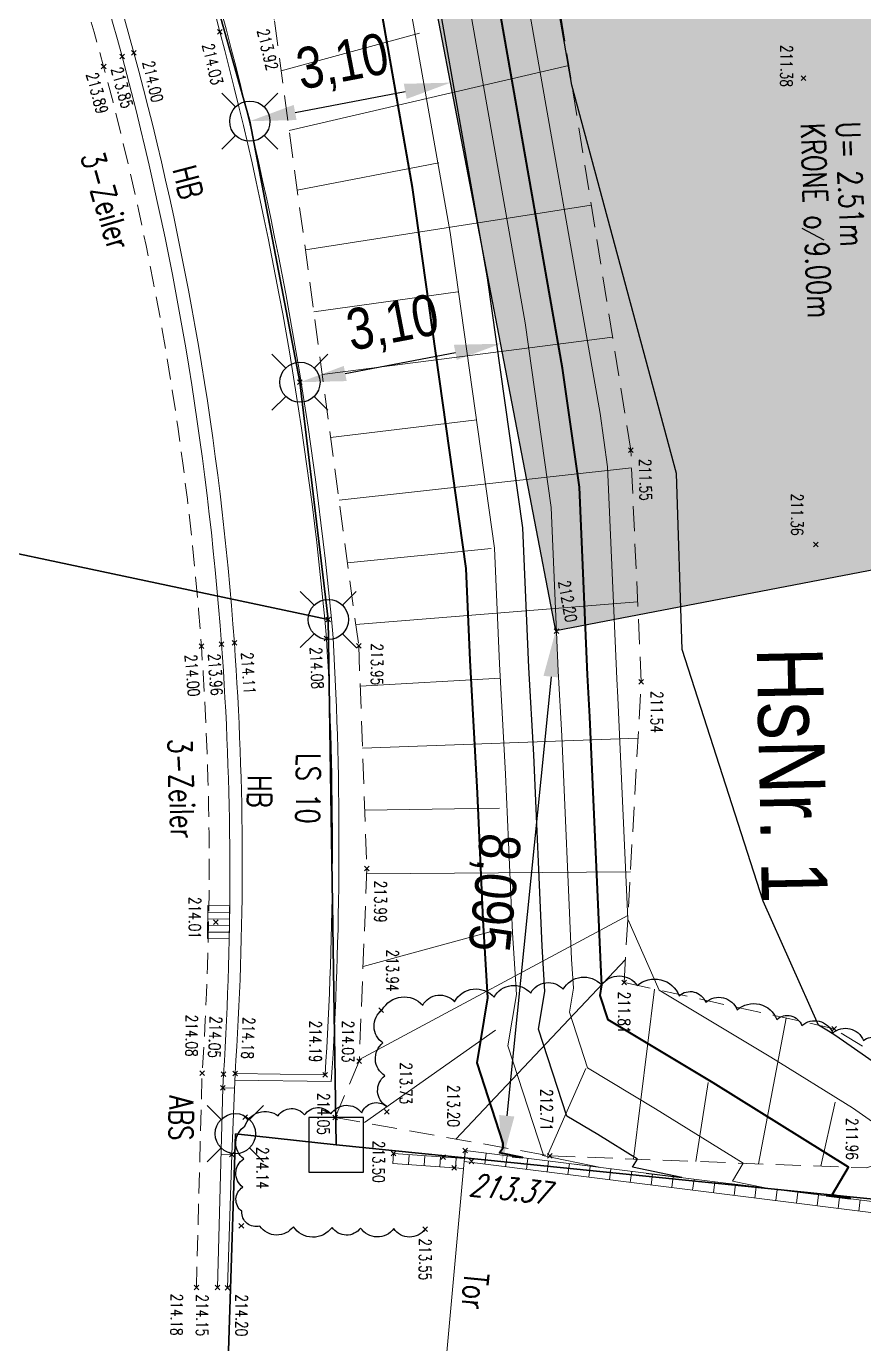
# Model space of a CAD drawing. Header units: metres. Extents: x 582129 to 582251, y 5501635 to 5501949.
# Drawn here: x 582175.98 to 582188.68, y 5501872.01 to 5501892 of the extents above; entities that cross this region are included whole.
import ezdxf
from ezdxf.enums import TextEntityAlignment as Align

# ---------------------------------------------------------------- set-up
doc = ezdxf.new("R2010")
doc.units = ezdxf.units.M
doc.header["$PDSIZE"] = 2.5
doc.linetypes.add('1', pattern=[0])
doc.linetypes.add('VERDECKTX2', pattern=[19.05, 12.7, -6.35])
doc.layers.get('0').update_dxf_attribs({"linetype": 'BYLAYER'})
doc.layers.get('Defpoints').update_dxf_attribs({"linetype": 'CONTINUOUS'})
for name, color, linetype, lineweight in [('1_Höhe OK Mauer', 10, 'CONTINUOUS', 13), ('1_Punkte', 7, '1', 13), ('1_Punkthöhe', 7, 'CONTINUOUS', 13), ('2_Baum+Hecken+Wald', 83, 'CONTINUOUS', 25), ('2_Bord', 1, 'CONTINUOUS', 15), ('2_Böschung', 3, 'VERDECKTX2', 15), ('2_Fahrbahnrand', 1, 'VERDECKTX2', 18), ('2_Leistenstein_Rabatte', 1, 'CONTINUOUS', 9), ('2_Mauer', 1, 'CONTINUOUS', 18), ('2_Schraffur', 11, 'CONTINUOUS', 9), ('2_Symbole', 4, 'CONTINUOUS', 9), ('2_Texte', 1, 'CONTINUOUS', 15), ('2_Zaun', 3, 'ZAUN', 15), ('3_Geplante Hauslage', 200, 'CONTINUOUS', 15), ('4_HL_0.25', 55, 'CONTINUOUS', 9), ('4_HL_0.50', 55, 'CONTINUOUS', 25), ('4_HL_1.00', 55, 'CONTINUOUS', 40), ('DFK_Grenze', 252, 'CONTINUOUS', 30)]:
    doc.layers.add(name, color=color, linetype=linetype, lineweight=lineweight)
doc.styles.add('0', font='arial.ttf')
doc.styles.add('arial n', font='ARIALN.TTF')
doc.styles.add('flurstuecksnummer', font='ARIALN.TTF')
doc.styles.add('simplex', font='simplex.shx', dxfattribs={"width": 0.75})
doc.styles.get("Standard").update_dxf_attribs({"font": 'simplex.shx', "width": 0.75})
doc.linetypes.add('ZAUN', pattern='A,12.7,-5.08,["V",STANDARD,S=5,R=2.54,X=-2.54,Y=0],-6.35', length=24.13)
doc.dimstyles.get("Standard").update_dxf_attribs({"dimtxt": 1, "dimasz": 1, "dimexe": 1, "dimexo": 1, "dimgap": 1, "dimtad": 1, "dimtxsty": 'STANDARD', "dimcen": 2.5, "dimadec": 0, "dimazin": 0, "dimtfac": 1, "dimtmove": 0, "dimatfit": 3, "dimfxl": 1, "dimarcsym": 0})

# ---------------------------------------------------------------- blocks, each defined once
blk = doc.blocks.new('99')
at = {"color": 0}
blk.add_point((0, 0), dxfattribs=at)
at = {"color": 0, "style": '0', "flags": 1}
for tag, p in [('Punktname', (1, 0)), ('Objektart-Code', (1, -0.416)), ('Höhe', (1, -0.208))]:
    blk.add_attdef(tag, p, '', height=0.16, dxfattribs=at)
blk = doc.blocks.new('Punktmarkierung mit Kreuz')
at = {"color": 0, "linetype": '1', "ltscale": 0.1, "flags": 128}
for points in [[(-0.355, 0.355), (0.355, -0.355)], [(0.355, 0.355), (-0.355, -0.355)]]:
    blk.add_lwpolyline(points, dxfattribs=at)
at = {"color": 0}
blk.add_blockref('99', (0, 0), dxfattribs=at)
at = {"color": 0, "style": '0', "flags": 1}
for tag, p in [('Punktname', (1, 0)), ('Objektart-Code', (1, -0.416)), ('Höhe', (1, -0.208))]:
    blk.add_attdef(tag, p, '', height=0.16, dxfattribs=at)
blk = doc.blocks.new('E-LR33')
for p, q in [((0.25, 0.33), (-0.25, 0.33)), ((-0.25, 0.33), (-0.25, 0)), ((-0.15, 0.33), (-0.15, 0)), ((-0.05, 0.33), (-0.05, 0)), ((0.05, 0.33), (0.05, 0)), ((0.15, 0.33), (0.15, 0)), ((0.25, 0.33), (0.25, 0)), ((0.25, 0), (-0.25, 0))]:
    blk.add_line(p, q)
blk = doc.blocks.new('ABM_1400')
for p, q in [((-0.431, 0.431), (-0.85, 0.85)), ((0.85, 0.85), (0.431, 0.431)), ((-0.431, -0.431), (-0.85, -0.85)), ((0.85, -0.85), (0.431, -0.431))]:
    blk.add_line(p, q)
blk.add_circle((0, 0), 0.61)
blk = doc.blocks.new('ABM_1110')
blk.add_lwpolyline([(-0.83, -0.83), (0.83, -0.83), (0.83, 0.83), (-0.83, 0.83), (-0.83, -0.83)])
blk = doc.blocks.new('*D20')
at = {"layer": '3_Geplante Hauslage', "color": 0, "linetype": 'Continuous', "lineweight": -2, "transparency": 16777216}
blk.add_line((582180.057, 5501890.692), (582181.727, 5501891.012), dxfattribs=at)
at = {"layer": '3_Geplante Hauslage', "color": 0, "linetype": 'Continuous', "transparency": 16777216}
for points in [[(582181.705, 5501891.127), (582181.749, 5501890.898), (582182.414, 5501891.144)], [(582180.035, 5501890.807), (582180.079, 5501890.577), (582179.37, 5501890.56)]]:
    blk.add_solid(points, dxfattribs=at)
at = {"layer": 'Defpoints', "color": 0, "linetype": 'Continuous', "transparency": 16777216}
for p in [(582182.414, 5501891.144), (582182.414, 5501891.144), (582179.37, 5501890.56)]:
    blk.add_point(p, dxfattribs=at)
at = {"layer": '3_Geplante Hauslage', "color": 0, "linetype": 'Continuous', "lineweight": 9, "transparency": 16777216, "insert": (582180.784, 5501891.417), "char_height": 0.625, "attachment_point": 5, "rotation": 10.8641, "style": 'arial n'}
blk.add_mtext('3,10', dxfattribs=at)
blk = doc.blocks.new('*D18')
at = {"layer": '3_Geplante Hauslage', "color": 0, "linetype": 'Continuous', "lineweight": -2, "transparency": 16777216}
blk.add_line((582180.817, 5501886.732), (582182.487, 5501887.052), dxfattribs=at)
at = {"layer": '3_Geplante Hauslage', "color": 0, "linetype": 'Continuous', "transparency": 16777216}
for points in [[(582182.465, 5501887.167), (582182.509, 5501886.938), (582183.174, 5501887.184)], [(582180.795, 5501886.847), (582180.839, 5501886.617), (582180.13, 5501886.6)]]:
    blk.add_solid(points, dxfattribs=at)
at = {"layer": 'Defpoints', "color": 0, "linetype": 'Continuous', "transparency": 16777216}
for p in [(582183.174, 5501887.184), (582183.174, 5501887.184), (582180.13, 5501886.6)]:
    blk.add_point(p, dxfattribs=at)
at = {"layer": '3_Geplante Hauslage', "color": 0, "linetype": 'Continuous', "lineweight": 9, "transparency": 16777216, "insert": (582181.544, 5501887.457), "char_height": 0.625, "attachment_point": 5, "rotation": 10.8641, "style": 'arial n'}
blk.add_mtext('3,10', dxfattribs=at)
blk = doc.blocks.new('*D19')
at = {"layer": '3_Geplante Hauslage', "color": 0, "linetype": 'Continuous', "lineweight": -2, "transparency": 16777216}
blk.add_line((582183.94, 5501882.133), (582183.266, 5501875.472), dxfattribs=at)
at = {"layer": '3_Geplante Hauslage', "color": 0, "linetype": 'Continuous', "transparency": 16777216}
for points in [[(582183.824, 5501882.145), (582184.056, 5501882.121), (582184.01, 5501882.83)], [(582183.15, 5501875.484), (582183.382, 5501875.46), (582183.196, 5501874.776)]]:
    blk.add_solid(points, dxfattribs=at)
at = {"layer": 'Defpoints', "color": 0, "linetype": 'Continuous', "transparency": 16777216}
for p in [(582184.01, 5501882.83), (582183.196, 5501874.776), (582183.196, 5501874.776)]:
    blk.add_point(p, dxfattribs=at)
at = {"layer": '3_Geplante Hauslage', "color": 0, "linetype": 'Continuous', "lineweight": 9, "transparency": 16777216, "insert": (582183.03, 5501878.861), "char_height": 0.625, "attachment_point": 5, "rotation": 264.227, "style": 'arial n'}
blk.add_mtext('8,095', dxfattribs=at)

msp = doc.modelspace()

# ---------------------------------------------------------------- hatches: boundary and pattern name
at = {"layer": '2_Schraffur'}
h = msp.add_hatch(dxfattribs=at)
h.set_pattern_fill('ANSI31', color=256, scale=0.075, angle=45)
h.set_pattern_definition([(85.91, (582181.53638, 5501874.74956), (-0.23752, 0.01699), [])])
h.paths.add_polyline_path([(582182.6237, 5501874.821), (582181.547, 5501874.898), (582181.5364, 5501874.7496), (582182.6102, 5501874.6728)])
h = msp.add_hatch(dxfattribs=at)
h.set_pattern_fill('ANSI31', color=256, scale=0.1, angle=45)
h.set_pattern_definition([(82.8657, (582182.6196, 5501874.7756), (-0.315042, 0.039432), [])])
edge = h.paths.add_edge_path()
edge.add_line((582182.6196, 5501874.7756), (582190.2383, 5501873.822))
edge.add_line((582190.2383, 5501873.822), (582195.4512, 5501873.3227))
edge.add_line((582195.4512, 5501873.3227), (582200.4157, 5501872.8727))
edge.add_line((582204.315, 5501872.696), (582200.431, 5501873.042))
edge.add_line((582200.431, 5501873.042), (582195.467, 5501873.492))
edge.add_line((582195.467, 5501873.492), (582190.257, 5501873.991))
edge.add_line((582190.257, 5501873.991), (582182.635, 5501874.945))
edge.add_line((582182.635, 5501874.945), (582182.6196, 5501874.7756))
edge.add_line((582200.4157, 5501872.8727), (582200.431, 5501873.042))
edge.add_line((582200.4044, 5501872.7432), (582204.2884, 5501872.3972))
edge.add_line((582200.4157, 5501872.8727), (582200.4044, 5501872.7432))
at = {"layer": '3_Geplante Hauslage', "lineweight": 30, "true_color": 0xf6dbff}
h = msp.add_hatch(color=7, dxfattribs=at)
h.dxf.hatch_style = 2
h.paths.add_polyline_path([(582182.0312, 5501893.1414), (582188.4147, 5501894.3665), (582190.3937, 5501884.0547), (582184.0102, 5501882.8296)])

# ---------------------------------------------------------------- linework, layer by layer
at = {"layer": '2_Baum+Hecken+Wald'}
msp.add_line((582187.7432, 5501888.9385, 210.259), (582188.0755, 5501888.7623, 210.259), dxfattribs=at)
msp.add_lwpolyline([(582182.029, 5501873.75, -0.5205671), (582181.5543, 5501873.7592, -0.5205671), (582181.0493, 5501873.769, -0.5205671), (582180.6172, 5501873.7773, -0.5205671), (582180.0298, 5501873.7887, -0.5205671), (582179.5223, 5501873.7986, -0.5205671), (582179.2489, 5501874.0222, -0.5205671), (582179.2623, 5501874.3893, -0.5205671), (582179.2779, 5501874.8182, -0.5205671), (582179.2959, 5501875.313, -0.5205671), (582179.7996, 5501875.4701, -0.5205671), (582180.2001, 5501875.4847, -0.5205671), (582180.5979, 5501875.4991, -0.5205671), (582181.0682, 5501875.5162, -0.5205671), (582181.4423, 5501875.6153, -0.5205671), (582181.4168, 5501876.0799, -0.5205671), (582181.3895, 5501876.5767, -0.5205671), (582181.3788, 5501877.0779, -0.5205671), (582181.9923, 5501877.1477, -0.5205671), (582182.4743, 5501877.2025, -0.5205671), (582183.0748, 5501877.2708, -0.5205671), (582183.6293, 5501877.3338, -0.5205671), (582184.1222, 5501877.3898, -0.5205671), (582184.7022, 5501877.4558, -0.5205671), (582185.2451, 5501877.4469, -0.5205671), (582185.8803, 5501877.2926, -0.5205671), (582186.2856, 5501877.1942, -0.5205671), (582186.761, 5501877.0788, -0.5205671), (582187.3627, 5501876.9327, -0.5205671), (582187.7435, 5501876.8402, -0.5205671), (582188.2102, 5501876.7269, -0.5205671), (582188.6749, 5501876.614, -0.5205671), (582189.0539, 5501876.4988, -0.5205671)], format="xyb", dxfattribs=at)
at = {"layer": '2_Bord', "ltscale": 0.025}
for p, q in [((582178.959, 5501875.895, 214.05), (582179.1373, 5501875.888)), ((582179.098, 5501874.883, 214.098), (582178.9321, 5501874.8874))]:
    msp.add_line(p, q, dxfattribs=at)
for points in [[(582179.031, 5501872.859), (582179.098, 5501874.883), (582179.146, 5501876.112, 0.0349452), (582179.135, 5501882.646, 0.0486055), (582177.611, 5501891.595, 0.0383721), (582174.728, 5501899.647, 0.0341224), (582171.156, 5501906.364)], [(582178.878, 5501872.866), (582178.959, 5501875.895), (582178.971, 5501876.101, 0.0341199), (582178.94, 5501882.627, 0.0473278), (582177.432, 5501891.543, 0.0392469), (582174.547, 5501899.609, 0.0344713), (582170.999, 5501906.247)]]:
    msp.add_lwpolyline(points, format="xyb", dxfattribs=at)
at = {"layer": '2_Böschung', "ltscale": 0.03}
for points in [[(582176.975, 5501900.617), (582179.744, 5501892.081), (582181.021, 5501882.601), (582181.145, 5501879.224), (582181.03, 5501876.302), (582180.664, 5501875.447), (582183.921, 5501874.863), (582188.721, 5501874.68), (582190.608, 5501875.325)], [(582190.608, 5501875.325), (582188.234, 5501876.792), (582185.047, 5501877.495), (582185.306, 5501882.055), (582185.147, 5501885.568), (582183.984, 5501892.793), (582182.982, 5501895.902), (582183.741, 5501898.86)]]:
    msp.add_lwpolyline(points, dxfattribs=at)
at = {"layer": '2_Fahrbahnrand', "ltscale": 0.025, "flags": 128}
msp.add_lwpolyline([(582178.56, 5501872.865), (582178.646, 5501876.116, 0.0347725), (582178.635, 5501882.596, 0.047907), (582177.153, 5501891.39, 0.0392775), (582174.26, 5501899.48, 0.0342156), (582170.734, 5501906.085)], format="xyb", dxfattribs=at)
at = {"layer": '2_Leistenstein_Rabatte'}
for points in [[(582176.975, 5501900.617), (582176.085, 5501900.033, -0.0387541), (582178.917, 5501891.914, -0.0421153), (582180.534, 5501882.713, -0.0298269), (582180.512, 5501876.091), (582179.146, 5501876.112)], [(582177.0299, 5501900.5334), (582176.2105, 5501899.9957, -0.0383739), (582179.0137, 5501891.9395, -0.0421229), (582180.6337, 5501882.7203, -0.0302632), (582180.6057, 5501875.9895), (582179.1445, 5501876.012)]]:
    msp.add_lwpolyline(points, format="xyb", dxfattribs=at)
at = {"layer": '2_Mauer'}
msp.add_line((582182.635, 5501874.945), (582182.6196, 5501874.7756), dxfattribs=at)
at = {"layer": '2_Mauer', "ltscale": 0.1, "flags": 128}
for points in [[(582181.547, 5501874.898), (582181.5364, 5501874.7496), (582182.6102, 5501874.6728)], [(582181.547, 5501874.898), (582182.6237, 5501874.821)]]:
    msp.add_lwpolyline(points, dxfattribs=at)
at = {"layer": '2_Mauer'}
for points in [[(582182.6196, 5501874.7756), (582190.2383, 5501873.822), (582195.4512, 5501873.3227), (582200.4157, 5501872.8727)], [(582204.315, 5501872.696), (582200.431, 5501873.042), (582195.467, 5501873.492), (582190.257, 5501873.991), (582182.635, 5501874.945)]]:
    msp.add_lwpolyline(points, dxfattribs=at)
at = {"layer": '2_Schraffur'}
for points in [[(582179.8457, 5501891.3261), (582181.9412, 5501891.896)], [(582184.2074, 5501891.4054), (582179.9677, 5501890.4202)], [(582180.0897, 5501889.5144), (582182.2339, 5501889.9296)], [(582184.5488, 5501889.2842), (582180.2118, 5501888.6085)], [(582180.3383, 5501887.669), (582182.5249, 5501887.9714)], [(582184.8709, 5501887.2833), (582180.4667, 5501886.7163)], [(582180.595, 5501885.7635), (582182.8127, 5501886.0282)], [(582185.1592, 5501885.2992), (582180.7233, 5501884.8108)], [(582180.8517, 5501883.858), (582183.0281, 5501884.0775)], [(582185.2511, 5501883.2677), (582180.9776, 5501882.9231)], [(582181.0436, 5501881.9867), (582183.1707, 5501882.1099)], [(582185.2574, 5501881.1991), (582181.078, 5501881.0475)], [(582181.1125, 5501880.1083), (582183.1556, 5501880.1367)], [(582185.1423, 5501879.1723), (582181.1418, 5501879.1418)], [(582185.1045, 5501878.5079), (582181.031, 5501876.3272)], [(582181.0864, 5501877.7345), (582183.1049, 5501878.2873)], [(582185.0668, 5501877.8435), (582182.4963, 5501875.1185)], [(582185.5056, 5501877.3938), (582185.1873, 5501874.8147)], [(582181.11, 5501875.367), (582183.0978, 5501876.7713)], [(582187.5039, 5501876.9531), (582187.0821, 5501874.7425)], [(582183.8825, 5501874.8699), (582184.4652, 5501876.1906)], [(582186.1347, 5501874.7786), (582186.3197, 5501875.976)], [(582188.0295, 5501874.7064), (582188.2489, 5501875.6768)]]:
    msp.add_lwpolyline(points, dxfattribs=at)
at = {"layer": '2_Symbole', "flags": 128}
msp.add_lwpolyline([(582182.6196, 5501874.7756), (582182.286, 5501871.108)], dxfattribs=at)
at = {"layer": '2_Zaun', "ltscale": 0.05, "flags": 128}
msp.add_lwpolyline([(582209.857, 5501881.888), (582205.085, 5501883.635), (582204.919, 5501881.909), (582204.77, 5501879.202), (582204.753, 5501877.371), (582204.315, 5501872.696), (582200.431, 5501873.042), (582195.467, 5501873.492), (582190.257, 5501873.991), (582182.635, 5501874.945)], dxfattribs=at)
at = {"layer": '3_Geplante Hauslage', "lineweight": 30}
for p, q in [((582184.0102, 5501882.8296), (582182.0312, 5501893.1414)), ((582190.3937, 5501884.0547), (582184.0102, 5501882.8296))]:
    msp.add_line(p, q, dxfattribs=at)
at = {"layer": '4_HL_0.25', "ltscale": 0.1, "flags": 128}
for points, elevation in [([(582186.6455, 5501874.443), (582187.1849, 5501874.3773), (582186.6892, 5501874.482), (582186.8497, 5501874.7513), (582185.5209, 5501875.5785), (582184.4915, 5501876.1965), (582184.2161, 5501877.0415), (582184.2779, 5501877.4075), (582184.2505, 5501877.8479), (582184.1013, 5501881.2354), (582184.0474, 5501882.2154), (582183.9387, 5501884.6991), (582183.5454, 5501887.4986), (582182.6537, 5501892.5696), (582181.931, 5501894.6618), (582181.6272, 5501896.1077), (582181.5344, 5501897.4624), (582180.789, 5501900.46), (582180.7829, 5501900.5143), (582180.7887, 5501900.515)], 212.25), ([(582189.6809, 5501874.0631), (582189.7771, 5501874.0528), (582189.7179, 5501874.0652), (582189.7967, 5501874.1975), (582189.4574, 5501874.9317), (582188.5113, 5501875.5895), (582187.2713, 5501876.3614), (582185.5782, 5501877.3778), (582185.1014, 5501878.4523), (582184.9533, 5501881.815), (582184.9375, 5501882.102), (582184.7969, 5501885.3162), (582184.6829, 5501886.1274), (582183.5243, 5501892.7158), (582182.5854, 5501895.434), (582182.4708, 5501895.9796), (582182.3345, 5501897.9691), (582181.8594, 5501899.8799), (582181.7921, 5501900.4769), (582181.8033, 5501900.4867)], 211.75), ([(582184.3034, 5501874.7362), (582184.6954, 5501874.6888), (582183.8086, 5501874.8702), (582183.8169, 5501874.8817), (582183.8173, 5501874.891), (582183.2825, 5501876.5319), (582183.4136, 5501877.3093), (582183.3555, 5501878.2445), (582183.2494, 5501880.6557), (582183.1573, 5501882.3288), (582183.0806, 5501884.082), (582182.408, 5501888.8697), (582181.783, 5501892.4234)], 212.75)]:
    msp.add_lwpolyline(points, dxfattribs=dict(at, elevation=elevation))
at = {"layer": '4_HL_0.50', "ltscale": 0.1, "flags": 128}
for points, elevation in [([(582191.4051, 5501873.881), (582191.5904, 5501873.8937), (582191.467, 5501874.0233), (582190.4965, 5501874.9011), (582190.3425, 5501875.2342), (582188.2592, 5501876.6827), (582188.1465, 5501876.7529), (582187.9926, 5501876.8453), (582187.1575, 5501878.7269), (582185.928, 5501882.544), (582185.841, 5501885.2138), (582184.2554, 5501891.1072), (582183.9596, 5501892.7889), (582182.9126, 5501895.8201), (582182.8926, 5501895.9156), (582182.7345, 5501898.2225), (582182.3945, 5501899.5898), (582182.2967, 5501900.4583), (582182.3006, 5501900.4728)], 211.5), ([(582185.3802, 5501874.6014), (582185.9221, 5501874.5353), (582185.1749, 5501874.6904), (582185.2476, 5501874.8124), (582184.6457, 5501875.1871), (582184.1794, 5501875.467), (582183.7493, 5501876.7867), (582183.8457, 5501877.3584), (582183.803, 5501878.0462), (582183.6753, 5501880.9456), (582183.6023, 5501882.2721), (582183.5096, 5501884.3906), (582182.9767, 5501888.1842), (582182.2183, 5501892.4965)], 212.5)]:
    msp.add_lwpolyline(points, dxfattribs=dict(at, elevation=elevation))
at = {"layer": '4_HL_1.00', "ltscale": 0.1, "flags": 128}
for points, elevation in [([(582183.3503, 5501874.8555), (582183.5065, 5501874.8374), (582183.1552, 5501874.9118), (582183.2115, 5501874.9902), (582183.2145, 5501875.0535), (582182.8157, 5501876.2771), (582182.9815, 5501877.2601), (582182.9081, 5501878.4428), (582182.8234, 5501880.3659), (582182.7122, 5501882.3855), (582182.6515, 5501883.7735), (582181.8392, 5501889.5553), (582181.3477, 5501892.3503), (582180.9494, 5501893.5034), (582180.3618, 5501896.2998), (582180.3343, 5501896.7023), (582180.091, 5501897.6584), (582180.0701, 5501897.7015), (582179.8961, 5501897.915), (582179.827, 5501897.8819), (582178.7017, 5501900.5681)], 213), ([(582188.1107, 5501874.2596), (582188.4771, 5501874.2155), (582188.2036, 5501874.2736), (582188.4518, 5501874.6903), (582186.3961, 5501875.97), (582184.8036, 5501876.926), (582184.6829, 5501877.2963), (582184.71, 5501877.4567), (582184.698, 5501877.6497), (582184.5273, 5501881.5252), (582184.4924, 5501882.1587), (582184.3678, 5501885.0077), (582184.1142, 5501886.813), (582183.089, 5501892.6427), (582182.2582, 5501895.0479), (582182.049, 5501896.0437), (582181.9344, 5501897.7158), (582181.3242, 5501900.1699), (582181.2875, 5501900.4956), (582181.3034, 5501900.5006)], 212)]:
    msp.add_lwpolyline(points, dxfattribs=dict(at, elevation=elevation))
at = {"layer": 'DFK_Grenze'}
for points in [[(582158.69, 5501910.94), (582159.97, 5501902.51), (582159.86, 5501900.33), (582166.48, 5501899.85), (582168.72, 5501895.29), (582170.37, 5501890.65), (582171.59, 5501884.9), (582180.56, 5501883), (582180.13, 5501886.6), (582179.37, 5501890.56), (582178.29, 5501894.41), (582177.31, 5501897.23), (582176.19, 5501899.98), (582174.86, 5501902.65), (582171.84, 5501907.94)], [(582176.19, 5501899.98), (582177.31, 5501897.23), (582178.29, 5501894.41), (582179.37, 5501890.56), (582180.13, 5501886.6), (582180.56, 5501883), (582180.68, 5501875.03), (582204.32, 5501872.64), (582205.29, 5501885.91), (582194.13, 5501896.44), (582189.62, 5501898.79), (582183.75, 5501899.94), (582176.19, 5501899.98)], [(582178.35, 5501839.85), (582178.19, 5501845.41), (582179.15, 5501875.2), (582180.68, 5501875.03), (582180.56, 5501883), (582171.59, 5501884.9), (582171.92, 5501878.53), (582171.45, 5501878.57), (582171.4, 5501877.45), (582172.48, 5501877.37), (582171.77, 5501859.2), (582171.48, 5501852.05), (582171.22, 5501845.24), (582171.27, 5501839.43)], [(582178.19, 5501845.41), (582202.05, 5501845.91), (582203.28, 5501861.39), (582204.32, 5501872.64), (582180.68, 5501875.03), (582179.15, 5501875.2), (582178.19, 5501845.41)]]:
    msp.add_lwpolyline(points, dxfattribs=at)

# ---------------------------------------------------------------- block references
at = {"layer": '1_Höhe OK Mauer', "xscale": 0.1, "yscale": 0.1, "zscale": 0.1, "rotation": 270.0000900492119}
msp.add_blockref('Punktmarkierung mit Kreuz', (582182.7332, 5501874.7804, 213.366), dxfattribs=at)
at = {"layer": '1_Punkte', "xscale": 0.1, "yscale": 0.1, "zscale": 0.1, "rotation": 270.0000900492119}
for p in [(582178.917, 5501891.914, 214.028), (582177.432, 5501891.543, 213.852), (582177.611, 5501891.595, 214.003), (582177.153, 5501891.39, 213.888), (582187.765, 5501891.214, 211.383), (582180.13, 5501886.6), (582185.147, 5501885.568, 211.546), (582187.953, 5501884.136, 211.36), (582180.56, 5501883), (582184.023, 5501882.823, 212.198), (582178.635, 5501882.596, 213.996), (582178.94, 5501882.627, 213.963), (582179.135, 5501882.646, 214.106), (582180.534, 5501882.713, 214.078), (582181.021, 5501882.601, 213.95), (582185.306, 5501882.055, 211.543), (582181.145, 5501879.224, 213.985), (582178.856, 5501878.411, 214.013), (582185.047, 5501877.495, 211.805), (582181.362, 5501877.076, 213.937), (582188.234, 5501876.792, 211.475), (582181.03, 5501876.302, 214.025), (582178.646, 5501876.116, 214.077), (582178.971, 5501876.101, 214.049), (582179.146, 5501876.112, 214.179), (582180.512, 5501876.091, 214.194), (582178.959, 5501875.895, 214.05), (582179.301, 5501875.452, 214.141), (582180.664, 5501875.447, 214.052), (582181.447, 5501875.53, 213.733), (582182.635, 5501874.945, 213.199), (582179.098, 5501874.883, 214.098), (582181.547, 5501874.898, 213.5), (582182.302, 5501874.844, 213.381), (582183.921, 5501874.863, 212.707), (582182.467, 5501874.683, 213.441), (582179.241, 5501873.804, 214.133), (582182.029, 5501873.75, 213.551), (582178.56, 5501872.865, 214.179), (582178.878, 5501872.866, 214.152), (582179.031, 5501872.859, 214.196)]:
    msp.add_blockref('Punktmarkierung mit Kreuz', p, dxfattribs=at)
at = {"layer": '2_Symbole', "rotation": 269.3460312204565}
msp.add_blockref('E-LR33', (582178.7313, 5501878.4092), dxfattribs=at)
at = {"layer": 'DFK_Grenze', "xscale": 0.5, "yscale": 0.5, "zscale": 0.5}
for name, p in [('ABM_1400', (582179.37, 5501890.56)), ('ABM_1400', (582180.13, 5501886.6)), ('ABM_1400', (582180.56, 5501883)), ('ABM_1400', (582179.15, 5501875.2)), ('ABM_1110', (582180.68, 5501875.03))]:
    msp.add_blockref(name, p, dxfattribs=at)

# ---------------------------------------------------------------- texts
at = {"layer": '1_Höhe OK Mauer', "style": 'simplex', "oblique": 20, "width": 0.75}
msp.add_text('213.37', height=0.34, rotation=353.53434, dxfattribs=at).set_placement((582182.6832, 5501874.2632))
at = {"layer": '1_Punkthöhe', "style": 'simplex', "width": 0.75}
for s, rotation, p in [('213.92', 283.54937, (582179.477, 5501891.9342, 213.921)), ('214.03', 283.30235, (582178.6451, 5501891.7146, 214.028)), ('211.38', 270.00009, (582187.4192, 5501891.7158, 211.383)), ('213.85', 285.49982, (582177.2606, 5501891.3516, 213.852)), ('214.00', 283.30235, (582177.7388, 5501891.4514, 214.003)), ('213.89', 284.98807, (582176.8855, 5501891.2701, 213.888)), ('211.55', 271.44236, (582185.2722, 5501885.4354, 211.546)), ('211.36', 270.00009, (582187.5802, 5501884.9097, 211.36)), ('212.20', 280.32503, (582184.0459, 5501883.5733, 212.198)), ('213.95', 270.00009, (582181.2094, 5501882.637, 213.95)), ('214.00', 274.56348, (582178.3836, 5501882.463, 213.996)), ('213.96', 273.99615, (582178.7358, 5501882.4767, 213.963)), ('214.11', 273.97241, (582179.2361, 5501882.4958, 214.106)), ('214.08', 272.8349, (582180.2794, 5501882.577, 214.078)), ('211.54', 270.00009, (582185.4536, 5501881.9147, 211.543)), ('213.99', 270.00009, (582181.262, 5501879.0378, 213.985)), ('214.01', 270.00009, (582178.4445, 5501878.7919, 214.013)), ('213.94', 270.00009, (582181.4436, 5501877.9927, 213.937)), ('211.81', 270.00009, (582184.957, 5501877.355, 211.805)), ('214.08', 270.00009, (582178.3982, 5501877.0037, 214.077)), ('214.05', 267.54547, (582178.7662, 5501876.9868, 214.049)), ('214.18', 268.04331, (582179.2659, 5501876.9718, 214.179)), ('214.19', 270.00009, (582180.275, 5501876.9158, 214.194)), ('214.03', 270.00009, (582180.7697, 5501876.9153, 214.025)), ('213.73', 270.00009, (582181.6486, 5501876.2815, 213.733)), ('214.05', 270.00009, (582180.3974, 5501875.8172, 214.052)), ('213.20', 270.00009, (582182.37, 5501875.9391, 213.199)), ('212.71', 270.00009, (582183.7793, 5501875.8772, 212.707)), ('211.96', 270.00009, (582188.4123, 5501875.4392, 211.75)), ('214.14', 270.00009, (582179.4714, 5501874.999, 214.141)), ('213.50', 270.00009, (582181.234, 5501875.0911, 213.5)), ('213.55', 270.00009, (582181.939, 5501873.61, 213.551)), ('214.18', 270.00009, (582178.1706, 5501872.772, 214.179)), ('214.15', 270.00009, (582178.5567, 5501872.7613, 214.152)), ('214.20', 270.00009, (582179.1544, 5501872.7628, 214.196))]:
    msp.add_text(s, height=0.18, rotation=rotation, dxfattribs=at).set_placement(p)
at = {"layer": '2_Baum+Hecken+Wald', "style": 'simplex', "width": 0.75}
for s, p in [('KRONE o 9.00m', (582187.7266, 5501890.5273, 210.259)), ('U= 2.51m', (582188.2632, 5501890.5466, 210.259))]:
    msp.add_text(s, height=0.36, rotation=272.06511, dxfattribs=at).set_placement(p)
at = {"layer": '2_Texte', "style": 'simplex', "width": 0.75}
for s, rotation, p in [('3-Zeiler', 286.36413, (582176.8007, 5501890.035)), ('HB', 284.49073, (582178.1945, 5501889.8303)), ('3-Zeiler', 271.71994, (582178.127, 5501881.1896)), ('LS 10', 269.17251, (582180.0824, 5501880.9803)), ('HB', 269.4317, (582179.3408, 5501880.6445)), ('ABS', 269.67792, (582178.1505, 5501875.78)), ('Tor', 264.87927, (582182.631, 5501873.1043))]:
    msp.add_text(s, height=0.36, rotation=rotation, dxfattribs=at).set_placement(p)
at = {"layer": 'DFK_Grenze', "style": 'flurstuecksnummer'}
msp.add_text('HsNr. 1', height=1, rotation=271.18092, dxfattribs=at).set_placement((582187.5971, 5501880.6399), align=Align.MIDDLE_CENTER)

# ---------------------------------------------------------------- dimensions: what is measured, and where the dimension line sits
at = {"layer": '3_Geplante Hauslage', "linetype": 'Continuous', "lineweight": 9}
for p1, p2, override, picture, middle in [((582179.37, 5501890.56), (582182.4144, 5501891.1443), {"dimtxt": 0.625, "dimasz": 0.7, "dimexe": 0.5, "dimexo": 0.5, "dimgap": 0.2, "dimzin": 0, "dimtxsty": 'arial n'}, '*D20', (582180.7837, 5501891.4174)), ((582180.13, 5501886.6), (582183.1744, 5501887.1843), {"dimtxt": 0.625, "dimasz": 0.7, "dimexe": 0.5, "dimexo": 0.5, "dimgap": 0.2, "dimzin": 0, "dimtxsty": 'arial n'}, '*D18', (582181.5437, 5501887.4574)), ((582184.0102, 5501882.8296), (582183.1959, 5501874.7756), {"dimtxt": 0.625, "dimasz": 0.7, "dimexe": 0.5, "dimexo": 0.5, "dimgap": 0.2, "dimdec": 3, "dimzin": 0, "dimtxsty": 'arial n'}, '*D19', (582183.0304, 5501878.8605))]:
    dim = msp.add_aligned_dim(p1=p1, p2=p2, distance=0, dimstyle='Standard', override=override, dxfattribs=at)
    dim.commit()
    dim.dimension.update_dxf_attribs({"geometry": picture, "text_midpoint": middle})

doc.saveas('drawing.dxf')
